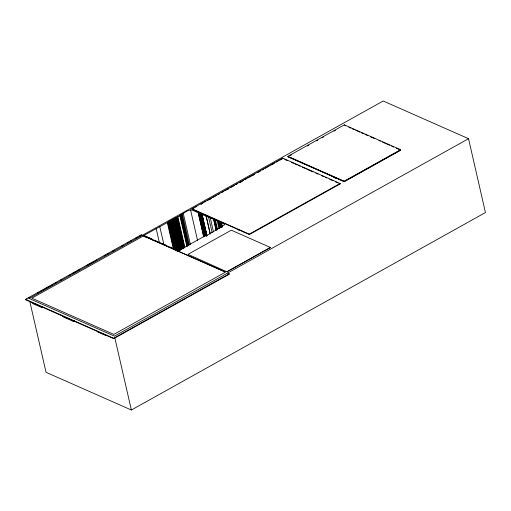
<?xml version="1.0" encoding="UTF-8"?>
<svg xmlns="http://www.w3.org/2000/svg" width="511" height="511" viewBox="0 0 511 511"><rect width="100%" height="100%" fill="white"/><g stroke="black" fill="none" stroke-linecap="round" stroke-linejoin="round"><path stroke-width="0.77" d="M218.957 228.506L217.36 221.55L219.768 222.24L220.995 227.695M206.406 235.775L204.822 235.181L199.884 213.502L192.711 210.251C187.32 208.705 182.216 215.22 177.317 217.047L184.228 247.215M204.822 235.181L204.259 234.971L199.328 213.253M199.878 213.604L215.182 219.934L217.399 221.142L217.36 221.55M204.259 234.971L203.218 234.702M177.317 217.047L147.047 233.731C146.357 234.287 143.942 234.83 144.613 235.552L145.29 236.357L146.785 236.51L146.778 237.015L147.57 236.861L148.503 237.647L149.378 237.653L149.365 238.094L149.94 237.902L150.132 238.496L151.294 238.503L151.173 238.982L151.991 238.809L151.92 239.665C157.35 240.655 159.068 242.866 163.086 243.715C163.36 244.411 164.51 244.622 165.845 244.935L165.449 245.254L169.301 246.973L171.319 247.35L171.179 247.663L172.175 247.733L172.52 248.384L173.12 248.289L173.216 248.819L173.97 248.665L177.036 250.46L177.841 250.403L177.758 250.869L178.39 250.767L203.276 236.849L208.558 234.53L224.597 224.751L224.565 224.163L219.768 222.24M227.874 273.104L229.42 274.145L113.736 338.659L25.639 299.733L25.55 299.337L141.234 234.824L189.287 256.056M25.639 299.733L27.032 298.954M28.431 298.181L29.823 297.402M37.488 293.129L38.881 292.349M40.273 291.57L41.666 290.797M43.065 290.018L44.457 289.239M45.849 288.466L50.033 286.134M51.426 285.355L52.818 284.576M54.907 283.413L56.306 282.634M60.483 280.303L61.876 279.523M68.844 275.64L70.243 274.861M72.332 273.698L76.516 271.36M77.908 270.587L79.301 269.808M86.966 265.535L88.358 264.755M89.757 263.976L93.935 261.645M95.327 260.872L96.726 260.093M104.391 255.819L105.783 255.04M107.176 254.261L108.568 253.488M112.752 251.157L114.145 250.377M121.81 246.104L123.202 245.325M127.386 242.993L128.778 242.214M130.177 241.435L131.57 240.662M135.747 238.33L137.842 237.161M139.235 236.382L140.627 235.609M193.426 208.45L192.04 209.223L191.938 208.775L282.73 158.142L340.07 183.475L340.173 183.922L249.374 234.555L192.021 209.133L194.103 207.971M195.496 207.191L196.888 206.418M201.066 204.087L203.148 202.924M204.541 202.152L205.933 201.372M207.325 200.599L211.497 198.268M212.889 197.495L217.066 195.164M218.459 194.391L219.851 193.612M221.934 192.449L223.326 191.676M224.719 190.897L226.111 190.124M227.504 189.345L228.896 188.572M230.282 187.793L234.46 185.467M235.852 184.688L237.245 183.915M239.327 182.746L243.504 180.421M244.897 179.648L246.289 178.869M247.675 178.096L251.853 175.765M253.245 174.992L254.638 174.213M258.809 171.888L260.897 170.719M262.29 169.946L263.682 169.167M265.068 168.394L269.246 166.062M270.638 165.289L274.809 162.964M276.202 162.185L278.291 161.022M279.683 160.243L281.076 159.47M201.047 204.196L202.433 203.423M209.363 199.558L210.749 198.785M226.692 189.894L228.078 189.121M240.553 182.165L241.939 181.392M252.338 175.592L253.724 174.819M257.883 172.501L259.269 171.728M271.743 164.772L273.13 163.999M280.756 159.745L282.142 158.972M287.891 156.34L344.337 124.863L400.598 149.717L400.701 150.164L344.254 181.641L287.993 156.781L287.891 156.34L344.152 181.194L400.598 149.717M290.088 155.619L291.481 154.839M307.507 145.903L308.9 145.124M316.565 140.851L317.957 140.071M322.141 137.74L323.533 136.967M333.983 131.135L335.376 130.362M62.227 315.9L62.368 316.526L73.13 321.285L74.523 320.506M191.938 208.775L249.272 234.108L340.07 183.475M400.119 150.387L344.235 181.552L288.23 156.807M227.088 271.584L270.357 247.452M227.267 271.66L270.536 247.528L231.291 230.193L188.029 254.325L227.344 271.986M468.536 138.692L114.458 336.155L29.127 298.456L383.205 100.993L468.536 138.692L485.45 212.544L131.372 410.007L46.041 372.308L29.823 301.509M25.55 299.337L113.646 338.263L229.33 273.749M345.692 125.859L344.337 124.863M348.821 127.245L350.865 128.146M352.226 128.746L354.27 129.653M355.662 130.267L359.948 132.164M361.373 132.79L363.519 133.735M364.943 134.367L367.799 135.632M370.552 136.846L374.672 138.666M378.945 140.551L380.369 141.183M382.503 142.128L385.351 143.38M386.77 144.013L389.618 145.271M391.637 146.159L393.598 147.027M396.197 148.177L400.701 150.164M334.648 177.815L336.608 178.678M284.748 159.432L287.303 160.563M291.468 162.402L293.55 163.322M295.007 163.967L297.185 164.932M298.641 165.57L300.098 166.216M302.276 167.18L305.188 168.464M306.645 169.109L312.949 171.894M315.824 173.165L318.002 174.123M321.63 175.727L323.802 176.691M325.252 177.33L326.701 177.969M329.608 179.252L332.936 180.722M335.586 181.897L337.554 182.759M338.863 183.34L340.173 183.922M201.826 214.39L206.77 235.973M190.744 256.701L224.961 271.82M200.478 213.866L205.416 235.443M344.152 181.194L344.254 181.641M339.112 179.367L339.221 179.834M333.887 177.061L333.996 177.528M282.73 158.142L282.832 158.589M249.272 234.108L249.374 234.555M244.137 232.237L244.239 232.703M238.809 229.886L238.918 230.352M221.576 223.064L222.457 226.929M220.918 222.719L221.978 227.401M220.599 223.173L221.487 227.037M220.362 222.649L221.423 227.286M219.27 221.966L220.496 227.587M218.753 221.729L219.998 227.312M218.178 221.519L219.756 228.526M215.431 220.152L217.552 229.509M214.812 219.839L217.111 229.88M213.719 219.302L216.198 230.116M213.681 219.621L216.159 230.435M210.296 217.897L213.464 231.892M208.565 217.079L212.103 232.531M206.169 216.057L210.238 233.827M206.157 216.23L210.225 233.993M202.113 214.588L206.961 235.597M202.062 214.575L206.878 235.545M201.788 214.384L206.731 235.967M201.615 214.39L206.559 235.973M201.462 214.192L206.489 235.973M201.385 214.16L206.355 235.743M200.504 213.719L205.441 235.303M199.884 213.502L204.854 235.271M204.202 234.287L204.739 236.619M198.364 213.157L203.308 234.741M198.274 213.119L203.742 236.983M190.514 209.689L197.54 240.387M183.289 213.477L190.379 244.418M182.312 213.968L189.402 244.916M181.609 214.505L188.693 245.446M181.086 214.716L188.176 245.657M180.798 214.805L187.888 245.753M180.6 214.946L187.69 245.887M180.249 215.272L187.339 246.213M179.783 215.444L186.866 246.385M177.809 216.536L184.899 247.477M177.4 216.836L184.484 247.784M177.017 217.054L184.101 248.001M176.365 217.296L183.455 248.237M176.046 217.558L183.13 248.499M175.969 217.801L183.053 248.742M175.695 217.954L182.778 248.895M174.819 218.159L181.903 249.106M174.551 218.318L181.635 249.259M174.468 218.491L181.558 249.432M174.002 218.689L181.086 249.63M173.842 218.682L180.926 249.624M173.689 218.759L180.779 249.7M173.491 218.938L180.581 249.879M173.286 219.149L180.377 250.09M172.871 219.308L179.961 250.256M172.284 219.615L179.367 250.556M171.913 219.883L179.003 250.824M171.23 220.177L178.313 251.118M170.738 220.548L177.828 251.495M170.035 220.822L176.947 250.997M169.55 221.154L176.103 249.777M168.777 221.493L175.158 249.336M168.483 221.812L174.864 249.662M168.317 222.068L174.692 249.917M167.761 222.144L173.964 249.215M167.289 222.426L173.312 248.729M159.751 226.533L163.871 244.405M156.149 228.519L159.343 242.444M144.9 235.68L145.258 237.225M141.234 234.824L141.323 235.22M114.809 337.714L131.372 410.007M113.646 338.263L113.736 338.659M105.688 335.101L105.783 335.51L97.601 331.895L97.505 331.486M72.984 320.653L73.13 321.285M42.106 307.009L42.279 307.788L32.685 303.547L32.506 302.768M143.463 235.929L31.848 298.175L113.838 334.398L225.453 272.152L143.463 235.929"/></g></svg>
